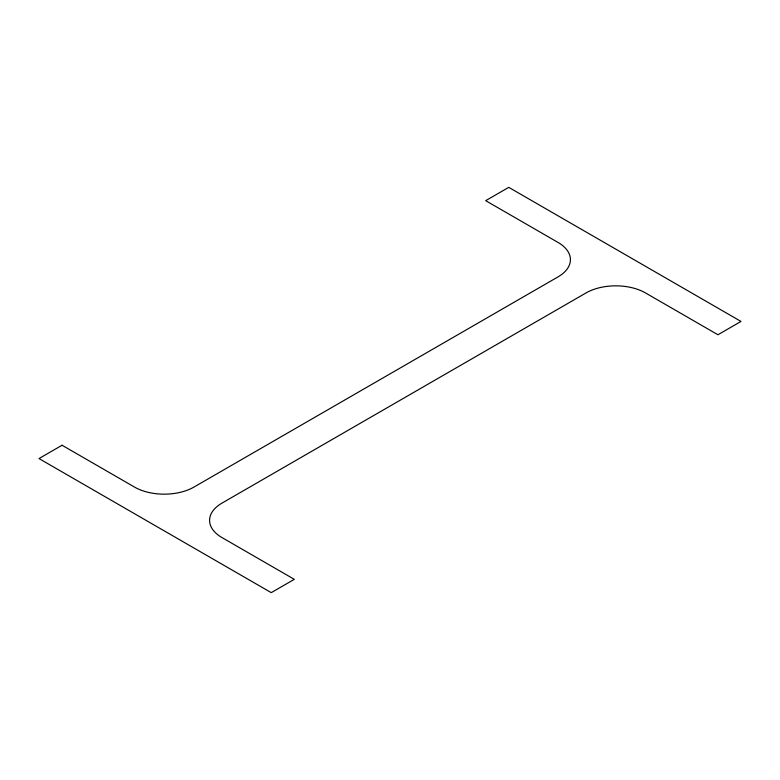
<?xml version="1.0" encoding="UTF-8"?>
<svg xmlns="http://www.w3.org/2000/svg" width="780" height="780" viewBox="0 0 780 780"><rect width="100%" height="100%" fill="white"/><g stroke="black" fill="none" stroke-linecap="round" stroke-linejoin="round"><path stroke-width="1.17" d="M62.068 445.244L39 458.562L271.245 592.644L294.314 579.335L221.92 537.537A42.12 24.317 0 0 1 221.92 503.149L585.985 292.958A42.12 24.317 0 0 1 645.548 292.958L717.932 334.756L741 321.438L508.755 187.356L485.686 200.665L558.08 242.463A42.12 24.317 0 0 1 558.08 276.851L194.015 487.042A42.12 24.317 0 0 1 134.453 487.042L62.068 445.244"/></g></svg>
